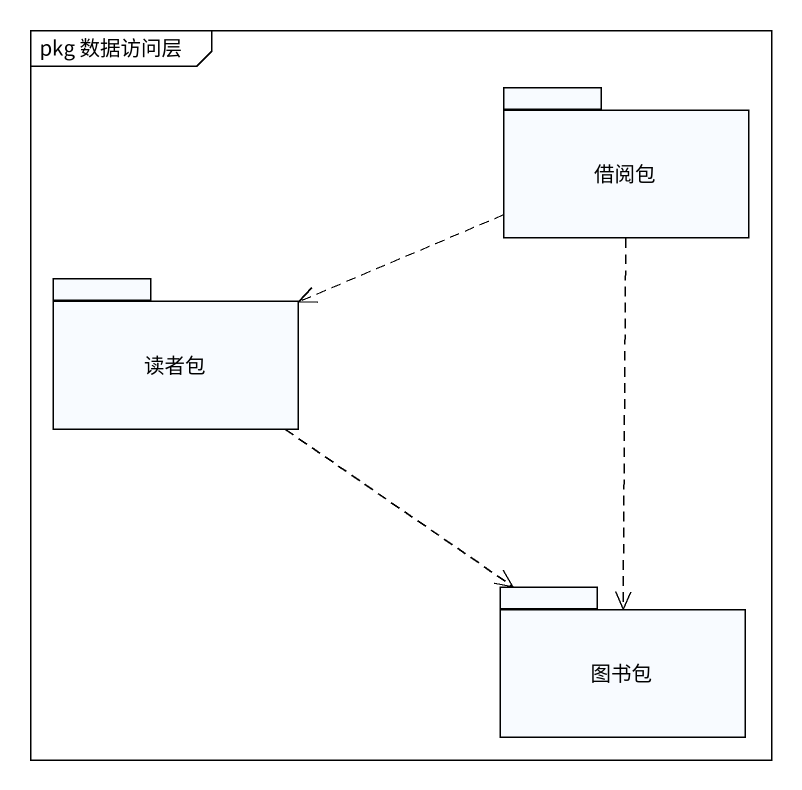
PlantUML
@startuml
mainframe pkg 数据访问层
package 借阅包 {
}
package 读者包 {
}
package 图书包 {
}
借阅包 .left.> 读者包
借阅包 ..> 图书包
读者包 ..> 图书包
@enduml
